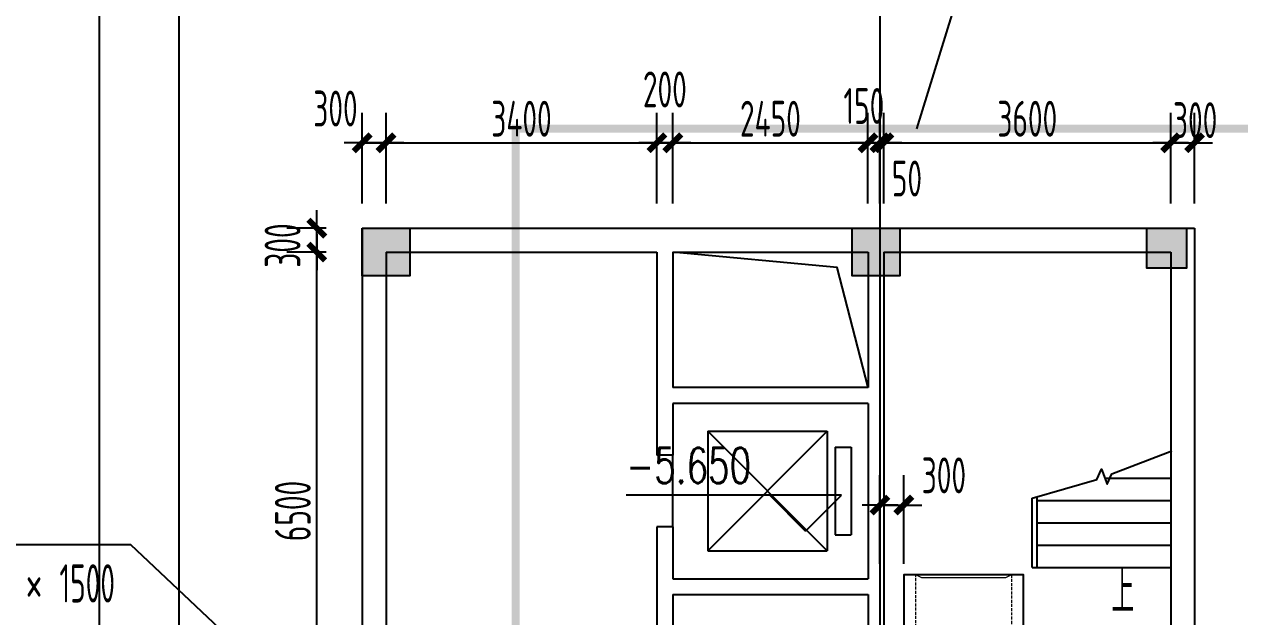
# Model space of a CAD drawing. Extents: x 1596194 to 1987057, y -212608 to 63160.
# Drawn here: x 1731289 to 1746546, y 33633 to 41069 of the extents above; entities that cross this region are included whole.
import ezdxf

# ---------------------------------------------------------------- set-up
doc = ezdxf.new("R2010")
doc.units = 0
doc.header["$LTSCALE"] = 100
doc.header["$MEASUREMENT"] = 0
doc.linetypes.add('DASH', pattern=[0.35, 0.25, -0.1])
doc.layers.get('0').update_dxf_attribs({"linetype": 'CONTINUOUS'})
doc.layers.get('DEFPOINTS').update_dxf_attribs({"linetype": 'CONTINUOUS'})
doc.layers.add('AXIS', color=3, linetype='CONTINUOUS', lineweight=9)
for name, color, linetype in [('COLUMN', 1, 'CONTINUOUS'), ('DOTE', 251, 'CONTINUOUS'), ('PUB_DIM', 3, 'CONTINUOUS'), ('PUB_TEXT', 30, 'CONTINUOUS'), ('STAIR', 5, 'CONTINUOUS'), ('WALL', 2, 'CONTINUOUS'), ('WINDOW', 4, 'CONTINUOUS'), ('图层2', 251, 'CONTINUOUS')]:
    doc.layers.add(name, color=color, linetype=linetype)
doc.styles.add('_TCH_DIM', font='SIMPLEX', dxfattribs={"bigfont": 'GBCBIG'})
doc.styles.add('DIM_FONT', font='SYSZ.shx', dxfattribs={"width": 0.7, "bigfont": 'SYFS.shx'})
doc.dimstyles.new('DIMN150', dxfattribs={"dimscale": 1.5, "dimtxt": 300, "dimasz": 1, "dimexe": 250, "dimexo": 300, "dimgap": 30, "dimtad": 1, "dimdec": 0, "dimzin": 0, "dimdsep": 46, "dimtxsty": 'DIM_FONT', "dimblk": 'ARCHTICK', "dimcen": 0.09, "dimclrt": 7, "dimazin": 2, "dimtfac": 1, "dimtdec": 0, "dimtix": 1, "dimtmove": 2, "dimatfit": 3, "dimldrblk": 'DOT', "dimfxl": 0, "dimtolj": 1, "dimtzin": 0, "dimarcsym": 0})

# ---------------------------------------------------------------- blocks, each defined once
blk = doc.blocks.new('_archtick')
blk.add_line((-150, 0), (150, 0))
at = {"const_width": 50}
blk.add_lwpolyline([(-70, -70), (70, 70)], dxfattribs=at)
blk = doc.blocks.new('*D277')
at = {"layer": 'DEFPOINTS', "color": 0}
for p in [(1742330, 35035), (1742030, 33845), (1742330, 33845)]:
    blk.add_point(p, dxfattribs=at)
at = {"layer": 'PUB_DIM', "color": 0, "lineweight": -2}
for p, q in [((1742030, 34295), (1742030, 35410)), ((1742330, 34295), (1742330, 35410)), ((1742030, 35035), (1742330, 35035))]:
    blk.add_line(p, q, dxfattribs=at)
at = {"layer": 'PUB_DIM', "color": 0, "lineweight": -2, "xscale": 1.5, "yscale": 1.5, "zscale": 1.5, "rotation": 180}
blk.add_blockref('_archtick', (1742030, 35035), dxfattribs=at)
at = {"layer": 'PUB_DIM', "color": 0, "lineweight": -2, "xscale": 1.5, "yscale": 1.5, "zscale": 1.5}
blk.add_blockref('_archtick', (1742330, 35035), dxfattribs=at)
at = {"layer": 'PUB_DIM', "color": 7, "insert": (1742833, 35407), "char_height": 450, "attachment_point": 5, "style": 'DIM_FONT'}
blk.add_mtext('\\A1;300', dxfattribs=at)
blk = doc.blocks.new('_Dot')
at = {"color": 0, "linetype": 'ByBlock', "lineweight": -2}
blk.add_line((-0.5, 0), (-1, 0), dxfattribs=at)
at = {"color": 0, "linetype": 'ByBlock', "const_width": 0.5}
blk.add_lwpolyline([(-0.25, 0, 1), (0.25, 0, 1)], format="xyb", close=True, dxfattribs=at)
blk = doc.blocks.new('*D809')
at = {"layer": 'DEFPOINTS', "color": 0}
for p in [(1745980, 39582), (1745680, 38369), (1745980, 38369)]:
    blk.add_point(p, dxfattribs=at)
at = {"layer": 'PUB_DIM', "color": 0, "lineweight": -2}
for p, q in [((1745680, 38819), (1745680, 39957)), ((1745980, 38819), (1745980, 39957)), ((1745680, 39582), (1745980, 39582))]:
    blk.add_line(p, q, dxfattribs=at)
at = {"layer": 'PUB_DIM', "color": 0, "lineweight": -2, "xscale": 1.5, "yscale": 1.5, "zscale": 1.5, "rotation": 180}
blk.add_blockref('_archtick', (1745680, 39582), dxfattribs=at)
at = {"layer": 'PUB_DIM', "color": 0, "lineweight": -2, "xscale": 1.5, "yscale": 1.5, "zscale": 1.5}
blk.add_blockref('_archtick', (1745980, 39582), dxfattribs=at)
at = {"layer": 'PUB_DIM', "color": 7, "insert": (1745987, 39866), "char_height": 450, "attachment_point": 5, "style": 'DIM_FONT'}
blk.add_mtext('\\A1;300', dxfattribs=at)
blk = doc.blocks.new('*D810')
at = {"layer": 'DEFPOINTS', "color": 0}
for p in [(1745680, 39582), (1742080, 38369), (1745680, 38369)]:
    blk.add_point(p, dxfattribs=at)
at = {"layer": 'PUB_DIM', "color": 0, "lineweight": -2}
for p, q in [((1742080, 38819), (1742080, 39957)), ((1745680, 38819), (1745680, 39957)), ((1742080, 39582), (1745680, 39582))]:
    blk.add_line(p, q, dxfattribs=at)
at = {"layer": 'PUB_DIM', "color": 0, "lineweight": -2, "xscale": 1.5, "yscale": 1.5, "zscale": 1.5, "rotation": 180}
blk.add_blockref('_archtick', (1742080, 39582), dxfattribs=at)
at = {"layer": 'PUB_DIM', "color": 0, "lineweight": -2, "xscale": 1.5, "yscale": 1.5, "zscale": 1.5}
blk.add_blockref('_archtick', (1745680, 39582), dxfattribs=at)
at = {"layer": 'PUB_DIM', "color": 7, "insert": (1743880, 39884), "char_height": 450, "attachment_point": 5, "style": 'DIM_FONT'}
blk.add_mtext('\\A1;3600', dxfattribs=at)
blk = doc.blocks.new('*D811')
at = {"layer": 'DEFPOINTS', "color": 0}
for p in [(1742080, 39582), (1742030, 38369), (1742080, 38369)]:
    blk.add_point(p, dxfattribs=at)
at = {"layer": 'PUB_DIM', "color": 0, "lineweight": -2}
for p, q in [((1742030, 38819), (1742030, 39957)), ((1742080, 38819), (1742080, 39957)), ((1742030, 39582), (1742029, 39582)), ((1742030, 39582), (1742080, 39582)), ((1742080, 39582), (1742082, 39582))]:
    blk.add_line(p, q, dxfattribs=at)
at = {"layer": 'PUB_DIM', "color": 0, "lineweight": -2, "xscale": 1.5, "yscale": 1.5, "zscale": 1.5}
blk.add_blockref('_archtick', (1742030, 39582), dxfattribs=at)
at = {"layer": 'PUB_DIM', "color": 0, "lineweight": -2, "xscale": 1.5, "yscale": 1.5, "zscale": 1.5, "rotation": 180}
blk.add_blockref('_archtick', (1742080, 39582), dxfattribs=at)
at = {"layer": 'PUB_DIM', "color": 7, "insert": (1742369, 39133), "char_height": 450, "attachment_point": 5, "style": 'DIM_FONT'}
blk.add_mtext('\\A1;50', dxfattribs=at)
blk = doc.blocks.new('*D812')
at = {"layer": 'DEFPOINTS', "color": 0}
for p in [(1742030, 39582), (1741880, 38369), (1742030, 38369)]:
    blk.add_point(p, dxfattribs=at)
at = {"layer": 'PUB_DIM', "color": 0, "lineweight": -2}
for p, q in [((1741880, 38819), (1741880, 39957)), ((1742030, 38819), (1742030, 39957)), ((1741880, 39582), (1742030, 39582))]:
    blk.add_line(p, q, dxfattribs=at)
at = {"layer": 'PUB_DIM', "color": 0, "lineweight": -2, "xscale": 1.5, "yscale": 1.5, "zscale": 1.5, "rotation": 180}
blk.add_blockref('_archtick', (1741880, 39582), dxfattribs=at)
at = {"layer": 'PUB_DIM', "color": 0, "lineweight": -2, "xscale": 1.5, "yscale": 1.5, "zscale": 1.5}
blk.add_blockref('_archtick', (1742030, 39582), dxfattribs=at)
at = {"layer": 'PUB_DIM', "color": 7, "insert": (1741828, 40044), "char_height": 450, "attachment_point": 5, "style": 'DIM_FONT'}
blk.add_mtext('\\A1;150', dxfattribs=at)
blk = doc.blocks.new('*D813')
at = {"layer": 'DEFPOINTS', "color": 0}
for p in [(1741880, 39582), (1739430, 38369), (1741880, 38369)]:
    blk.add_point(p, dxfattribs=at)
at = {"layer": 'PUB_DIM', "color": 0, "lineweight": -2}
for p, q in [((1739430, 38819), (1739430, 39957)), ((1741880, 38819), (1741880, 39957)), ((1739430, 39582), (1741880, 39582))]:
    blk.add_line(p, q, dxfattribs=at)
at = {"layer": 'PUB_DIM', "color": 0, "lineweight": -2, "xscale": 1.5, "yscale": 1.5, "zscale": 1.5, "rotation": 180}
blk.add_blockref('_archtick', (1739430, 39582), dxfattribs=at)
at = {"layer": 'PUB_DIM', "color": 0, "lineweight": -2, "xscale": 1.5, "yscale": 1.5, "zscale": 1.5}
blk.add_blockref('_archtick', (1741880, 39582), dxfattribs=at)
at = {"layer": 'PUB_DIM', "color": 7, "insert": (1740655, 39884), "char_height": 450, "attachment_point": 5, "style": 'DIM_FONT'}
blk.add_mtext('\\A1;2450', dxfattribs=at)
blk = doc.blocks.new('*D814')
at = {"layer": 'DEFPOINTS', "color": 0}
for p in [(1739430, 39582), (1739230, 38369), (1739430, 38369)]:
    blk.add_point(p, dxfattribs=at)
at = {"layer": 'PUB_DIM', "color": 0, "lineweight": -2}
for p, q in [((1739230, 38819), (1739230, 39957)), ((1739430, 38819), (1739430, 39957)), ((1739230, 39582), (1739430, 39582))]:
    blk.add_line(p, q, dxfattribs=at)
at = {"layer": 'PUB_DIM', "color": 0, "lineweight": -2, "xscale": 1.5, "yscale": 1.5, "zscale": 1.5, "rotation": 180}
blk.add_blockref('_archtick', (1739230, 39582), dxfattribs=at)
at = {"layer": 'PUB_DIM', "color": 0, "lineweight": -2, "xscale": 1.5, "yscale": 1.5, "zscale": 1.5}
blk.add_blockref('_archtick', (1739430, 39582), dxfattribs=at)
at = {"layer": 'PUB_DIM', "color": 7, "insert": (1739330, 40252), "char_height": 450, "attachment_point": 5, "style": 'DIM_FONT'}
blk.add_mtext('\\A1;200', dxfattribs=at)
blk = doc.blocks.new('*D815')
at = {"layer": 'DEFPOINTS', "color": 0}
for p in [(1739230, 39582), (1735830, 38369), (1739230, 38369)]:
    blk.add_point(p, dxfattribs=at)
at = {"layer": 'PUB_DIM', "color": 0, "lineweight": -2}
for p, q in [((1735830, 38819), (1735830, 39957)), ((1739230, 38819), (1739230, 39957)), ((1735830, 39582), (1739230, 39582))]:
    blk.add_line(p, q, dxfattribs=at)
at = {"layer": 'PUB_DIM', "color": 0, "lineweight": -2, "xscale": 1.5, "yscale": 1.5, "zscale": 1.5, "rotation": 180}
blk.add_blockref('_archtick', (1735830, 39582), dxfattribs=at)
at = {"layer": 'PUB_DIM', "color": 0, "lineweight": -2, "xscale": 1.5, "yscale": 1.5, "zscale": 1.5}
blk.add_blockref('_archtick', (1739230, 39582), dxfattribs=at)
at = {"layer": 'PUB_DIM', "color": 7, "insert": (1737530, 39884), "char_height": 450, "attachment_point": 5, "style": 'DIM_FONT'}
blk.add_mtext('\\A1;3400', dxfattribs=at)
blk = doc.blocks.new('*D816')
at = {"layer": 'DEFPOINTS', "color": 0}
for p in [(1735830, 39582), (1735530, 38369), (1735830, 38369)]:
    blk.add_point(p, dxfattribs=at)
at = {"layer": 'PUB_DIM', "color": 0, "lineweight": -2}
for p, q in [((1735530, 38819), (1735530, 39957)), ((1735830, 38819), (1735830, 39957)), ((1735530, 39582), (1735830, 39582))]:
    blk.add_line(p, q, dxfattribs=at)
at = {"layer": 'PUB_DIM', "color": 0, "lineweight": -2, "xscale": 1.5, "yscale": 1.5, "zscale": 1.5, "rotation": 180}
blk.add_blockref('_archtick', (1735530, 39582), dxfattribs=at)
at = {"layer": 'PUB_DIM', "color": 0, "lineweight": -2, "xscale": 1.5, "yscale": 1.5, "zscale": 1.5}
blk.add_blockref('_archtick', (1735830, 39582), dxfattribs=at)
at = {"layer": 'PUB_DIM', "color": 7, "insert": (1735195, 40012), "char_height": 450, "attachment_point": 5, "style": 'DIM_FONT'}
blk.add_mtext('\\A1;300', dxfattribs=at)
blk = doc.blocks.new('*D819')
at = {"layer": 'DEFPOINTS', "color": 0}
for p in [(1734961, 38210), (1735530, 38210), (1735530, 31710)]:
    blk.add_point(p, dxfattribs=at)
at = {"layer": 'PUB_DIM', "color": 0, "lineweight": -2}
for p, q in [((1735080, 38210), (1734586, 38210)), ((1734961, 31710), (1734961, 38210)), ((1735080, 31710), (1734586, 31710))]:
    blk.add_line(p, q, dxfattribs=at)
at = {"layer": 'PUB_DIM', "color": 0, "lineweight": -2, "xscale": 1.5, "yscale": 1.5, "zscale": 1.5}
for p, rotation in [((1734961, 38210), 90), ((1734961, 31710), 270)]:
    blk.add_blockref('_archtick', p, dxfattribs=dict(at, rotation=rotation))
at = {"layer": 'PUB_DIM', "color": 7, "insert": (1734659, 34960), "char_height": 450, "attachment_point": 5, "rotation": 90, "style": 'DIM_FONT'}
blk.add_mtext('\\A1;6500', dxfattribs=at)
blk = doc.blocks.new('*D820')
at = {"layer": 'DEFPOINTS', "color": 0}
for p in [(1734961, 38510), (1735530, 38510), (1735530, 38210)]:
    blk.add_point(p, dxfattribs=at)
at = {"layer": 'PUB_DIM', "color": 0, "lineweight": -2}
for p, q in [((1735080, 38510), (1734586, 38510)), ((1734961, 38210), (1734961, 38510)), ((1735080, 38210), (1734586, 38210))]:
    blk.add_line(p, q, dxfattribs=at)
at = {"layer": 'PUB_DIM', "color": 0, "lineweight": -2, "xscale": 1.5, "yscale": 1.5, "zscale": 1.5}
for p, rotation in [((1734961, 38510), 90), ((1734961, 38210), 270)]:
    blk.add_blockref('_archtick', p, dxfattribs=dict(at, rotation=rotation))
at = {"layer": 'PUB_DIM', "color": 7, "insert": (1734531, 38292), "char_height": 450, "attachment_point": 5, "rotation": 90, "style": 'DIM_FONT'}
blk.add_mtext('\\A1;300', dxfattribs=at)
blk = doc.blocks.new('A$C48F76036')
at = {"layer": 'AXIS', "color": 6, "linetype": 'DASH'}
for p, q in [((0, 900), (1000, 900)), ((1000, 100), (0, 100))]:
    blk.add_line(p, q, dxfattribs=at)
at = {"layer": 'AXIS', "color": 6}
for points in [[(500, 0), (500, 100), (475, 150), (475, 850), (500, 900), (500, 1000), (0, 1000), (0, 900), (25, 850), (25, 150), (0, 100), (0, 0), (500, 0)], [(1000, 0), (1000, 100), (975, 150), (975, 850), (1000, 900), (1000, 1000), (500, 1000), (500, 900), (525, 850), (525, 150), (500, 100), (500, 0), (1000, 0)]]:
    blk.add_lwpolyline(points, close=True, dxfattribs=at)
at = {"layer": 'WINDOW'}
blk.add_lwpolyline([(0, 0), (1000, 0), (1000, 1000), (0, 1000)], close=True, dxfattribs=at)
blk = doc.blocks.new('TI2')
at = {"layer": 'STAIR'}
for p, q in [((0, 1500), (1500, 0)), ((0, 1500), (0, 0)), ((1500, 1500), (0, 0)), ((0, 1500), (1500, 1500)), ((1500, 1500), (1500, 0)), ((1600, 1300), (1600, 200)), ((1600, 1300), (1800, 1300)), ((1800, 1300), (1800, 200)), ((1600, 200), (1800, 200)), ((0, 0), (1500, 0))]:
    blk.add_line(p, q, dxfattribs=at)

msp = doc.modelspace()

# ---------------------------------------------------------------- hatches: boundary and pattern name
at = {"layer": 'COLUMN'}
for points in [[(1735530.206, 37910.131), (1736130.206, 37910.131), (1736130.206, 38510.131), (1735530.206, 38510.131)], [(1741680.206, 37910.131), (1742280.206, 37910.131), (1742280.206, 38510.131), (1741680.206, 38510.131)]]:
    msp.add_hatch(color=256, dxfattribs=at).paths.add_polyline_path(points)
h = msp.add_hatch(color=256, dxfattribs=at)
h.paths.add_polyline_path([(1745380.206, 38010.131), (1745680.206, 38010.131), (1745680.206, 38310.131), (1745380.206, 38310.131)], flags=17)
h.paths.add_polyline_path([(1745680.206, 38010.131), (1745880.206, 38010.131), (1745880.206, 38510.131), (1745380.206, 38510.131), (1745380.206, 38310.131), (1745680.206, 38310.131)])

# ---------------------------------------------------------------- linework, layer by layer
at = {"layer": 'AXIS'}
msp.add_lwpolyline([(1744847.446, 35186.707, 0, 60, 0), (1744847.446, 34936.707, 0, 0, 0), (1744847.446, 34000.131, 0, 0, 0)], format="xyseb", dxfattribs=at)
at = {"layer": 'COLUMN'}
for points in [[(1735530.206, 38510.131), (1736130.206, 38510.131), (1736130.206, 37910.131), (1735530.206, 37910.131)], [(1741680.206, 38510.131), (1742280.206, 38510.131), (1742280.206, 37910.131), (1741680.206, 37910.131)], [(1745380.206, 38510.131), (1745880.206, 38510.131), (1745880.206, 38010.131), (1745380.206, 38010.131)]]:
    msp.add_lwpolyline(points, close=True, dxfattribs=at)
at = {"layer": 'DOTE'}
for p, q in [((1732230.206, 50334.236), (1732230.206, -36126.938)), ((1733230.206, 50334.236), (1733230.206, -36126.938)), ((1742030.206, 50334.236), (1742030.206, -36126.938))]:
    msp.add_line(p, q, dxfattribs=at)
at = {"layer": 'PUB_DIM'}
for p, q in [((1741545.888, 35157.134), (1738845.888, 35157.134)), ((1741095.888, 34707.134), (1740645.888, 35157.134)), ((1741095.888, 34707.134), (1741545.888, 35157.134))]:
    msp.add_line(p, q, dxfattribs=at)
at = {"layer": 'PUB_TEXT'}
for p, q in [((1743421.152, 42771.053), (1742487.743, 39758.226)), ((1732623.993, 34536.327), (1728494.304, 34536.327)), ((1734548.464, 32725.151), (1732623.993, 34536.327))]:
    msp.add_line(p, q, dxfattribs=at)
at = {"layer": 'STAIR'}
for p, q in [((1739430.206, 34760.131), (1739430.206, 35660.131)), ((1744854.776, 35370.131), (1745692.446, 35370.131)), ((1743942.446, 34250.131), (1743942.446, 35119.835)), ((1744002.446, 34250.131), (1744002.446, 35137.311)), ((1744002.446, 35090.131), (1745692.446, 35090.131)), ((1744002.446, 34810.131), (1745692.446, 34810.131)), ((1744002.446, 34530.131), (1745692.446, 34530.131)), ((1743942.446, 34250.131), (1745692.446, 34250.131))]:
    msp.add_line(p, q, dxfattribs=at)
for points in [[(1741880.206, 36510.131), (1741493.803, 38016.173), (1739430.206, 38210.131)], [(1743942.446, 35119.835), (1744753.477, 35356.069), (1744813.244, 35484.24), (1744881.648, 35296.301), (1744941.415, 35424.473), (1745692.446, 35716.024)]]:
    msp.add_lwpolyline(points, dxfattribs=at)
at = {"layer": 'WALL'}
for p, q in [((1735530.206, 38510.131), (1742280.206, 38510.131)), ((1735530.206, 38510.131), (1735530.206, 33510.131)), ((1742280.206, 38510.131), (1745980.206, 38510.131)), ((1745980.206, 38510.131), (1745980.206, 31710.131)), ((1735830.206, 38210.131), (1735830.206, 29729.401)), ((1735830.206, 38210.131), (1739230.206, 38210.131)), ((1739230.206, 38210.131), (1739230.206, 35660.131)), ((1739430.206, 38210.131), (1739430.206, 36510.131)), ((1739430.206, 38210.131), (1741880.206, 38210.131)), ((1741880.206, 38210.131), (1741880.206, 36510.131)), ((1742080.206, 38210.131), (1742080.206, 31710.131)), ((1742080.206, 38210.131), (1742280.206, 38210.131)), ((1742280.206, 38210.131), (1745680.206, 38210.131)), ((1745680.206, 38210.131), (1745680.206, 31710.131)), ((1741880.206, 36510.131), (1739430.206, 36510.131)), ((1739430.206, 36310.131), (1739430.206, 35660.131)), ((1741880.206, 36310.131), (1739430.206, 36310.131)), ((1741880.206, 36310.131), (1741880.206, 34110.131)), ((1739430.206, 35660.131), (1739230.206, 35660.131)), ((1739230.206, 34760.131), (1739230.206, 33260.131)), ((1739430.206, 34760.131), (1739230.206, 34760.131)), ((1739430.206, 34760.131), (1739430.206, 34110.131)), ((1739430.206, 34110.131), (1741880.206, 34110.131)), ((1739430.206, 33910.131), (1739430.206, 33260.131)), ((1739430.206, 33910.131), (1741880.206, 33910.131)), ((1741880.206, 33910.131), (1741880.206, 31710.131))]:
    msp.add_line(p, q, dxfattribs=at)
at = {"layer": '图层2', "linetype": 'DASH', "ltscale": 10, "const_width": 100}
msp.add_lwpolyline([(1737455.932, 39758.226), (1747519.554, 39758.226), (1747519.554, 30412.705), (1737455.932, 30412.705)], close=True, dxfattribs=at)

# ---------------------------------------------------------------- block references
at = {"layer": 'AXIS', "xscale": 1.5, "yscale": 1.5, "zscale": 1.5, "rotation": 89.99944780855408}
msp.add_blockref('A$C48F76036', (1743830.206, 32660.126), dxfattribs=at)
at = {"layer": 'STAIR'}
msp.add_blockref('TI2', (1739867.886, 34460.131), dxfattribs=at)

# ---------------------------------------------------------------- texts
at = {"layer": 'PUB_TEXT'}
for s, height, style, width, p in [('-5.650', 446.25, '_TCH_DIM', 0.705882, (1738845.888, 35307.134)), ('1500', 480, 'DIM_FONT', 0.65625, (1731729.597, 33811.036)), ('上', 525, 'DIM_FONT', 0.75, (1744938.693, 33678.954)), ('×', 496.063, 'DIM_FONT', 0.7, (1731309.597, 33811.036))]:
    msp.add_text(s, height=height, dxfattribs=dict(at, style=style, width=width)).set_placement(p)

# ---------------------------------------------------------------- dimensions: what is measured, and where the dimension line sits
at = {"layer": 'PUB_DIM'}
for base, p1, p2, angle, picture, middle in [((1739430.206, 39581.613), (1739230.206, 38369.344), (1739430.206, 38369.344), 0, '*D814', (1739330.206, 40251.613)), ((1735830.206, 39581.613), (1735530.206, 38369.344), (1735830.206, 38369.344), 0, '*D816', (1735195.206, 40011.613)), ((1742030.206, 39581.613), (1741880.206, 38369.344), (1742030.206, 38369.344), 0, '*D812', (1741827.529, 40043.568)), ((1745980.206, 39581.613), (1745680.206, 38369.344), (1745980.206, 38369.344), 0, '*D809', (1745987.027, 39865.759)), ((1742080.206, 39581.613), (1742030.206, 38369.344), (1742080.206, 38369.344), 0, '*D811', (1742368.763, 39133.31)), ((1734961.114, 38510.131), (1735530.206, 38210.131), (1735530.206, 38510.131), 90, '*D820', (1734531.114, 38292.341)), ((1742330.22, 35034.851), (1742030.206, 33844.993), (1742330.22, 33844.993), 0, '*D277', (1742832.72, 35407.187))]:
    dim = msp.add_linear_dim(base=base, p1=p1, p2=p2, angle=angle, dimstyle='DIMN150', dxfattribs=at)
    dim.commit()
    dim.dimension.update_dxf_attribs({"geometry": picture, "text_midpoint": middle, "dimtype": 129})
for p1, p2, distance, picture, middle in [((1735830.206, 38369.344), (1739230.206, 38369.344), 1212.269, '*D815', (1737530.206, 39883.756)), ((1739430.206, 38369.344), (1741880.206, 38369.344), 1212.269, '*D813', (1740655.206, 39883.756)), ((1742080.206, 38369.344), (1745680.206, 38369.344), 1212.269, '*D810', (1743880.206, 39883.756)), ((1735530.206, 31710.131), (1735530.206, 38210.131), 569.092, '*D819', (1734658.971, 34960.131))]:
    dim = msp.add_aligned_dim(p1=p1, p2=p2, distance=distance, dimstyle='DIMN150', dxfattribs=at)
    dim.commit()
    dim.dimension.update_dxf_attribs({"geometry": picture, "text_midpoint": middle})

doc.saveas('drawing.dxf')
